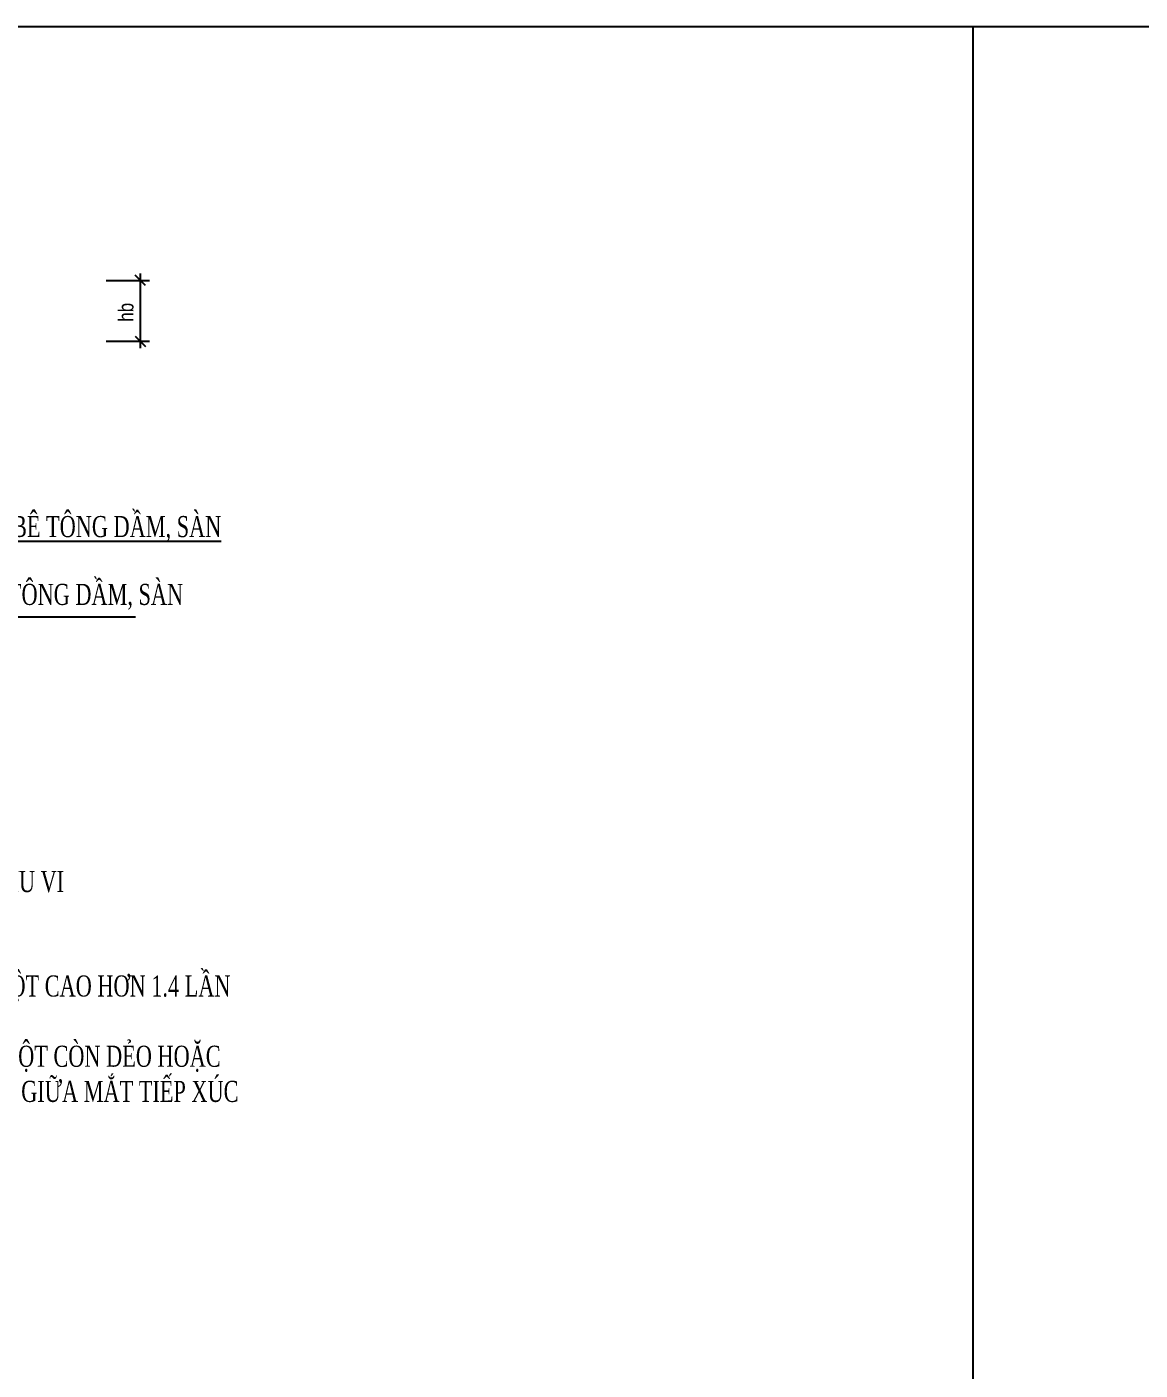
# Model space of a CAD drawing. Header units: millimetres. Extents: x -205508 to -110432, y 549193 to 571297.
# Drawn here: x -178414 to -174375, y 565681 to 570555 of the extents above; entities that cross this region are included whole.
import ezdxf

# ---------------------------------------------------------------- set-up
doc = ezdxf.new("R2010")
doc.units = ezdxf.units.MM
doc.header["$LTSCALE"] = 25
doc.header["$MEASUREMENT"] = 0
doc.header["$PDSIZE"] = 50
doc.layers.add('2', color=2, linetype='Continuous')
doc.layers.add('DCE_MCZiCZac', color=250, linetype='Continuous', lineweight=13)
doc.styles.add('Romans', font='romans.shx', dxfattribs={"width": 0.8, "bigfont": 'vns.shx'})
doc.styles.add('Simplex- GCC', font='arial.ttf', dxfattribs={"width": 0.8})
doc.styles.add('VNH', font='vntimeh.shx', dxfattribs={"width": 0.7, "bigfont": 'vns.shx'})
doc.dimstyles.new('1-1', dxfattribs={"dimtxt": 2.2, "dimasz": 1.5, "dimexe": 1, "dimexo": 0, "dimgap": 1.5, "dimtad": 1, "dimdec": 0, "dimdsep": 46, "dimtxsty": 'Romans', "dimblk1": 'ARCHTICK', "dimblk2": 'ARCHTICK', "dimsah": 1, "dimcen": 1.5, "dimdle": 1, "dimclrd": 9, "dimclre": 9, "dimclrt": 2, "dimadec": 0, "dimazin": 0, "dimtfac": 1, "dimtdec": 0, "dimtix": 1, "dimtmove": 0, "dimatfit": 3, "dimldrblk": 'ARCHTICK', "dimfxl": 1, "dimtolj": 1, "dimtzin": 0, "dimarcsym": 0})
doc.dimstyles.new('ISO-25', dxfattribs={"dimscale": 25, "dimtxt": 2.2, "dimasz": 1.5, "dimexe": 1.3, "dimexo": 1, "dimgap": 1, "dimtad": 1, "dimdec": 0, "dimtxsty": 'Simplex- GCC', "dimblk": 'OBLIQUE', "dimcen": 2.5, "dimdle": 1, "dimclrd": 8, "dimclre": 8, "dimclrt": 7, "dimadec": 0, "dimazin": 0, "dimtfac": 1, "dimtdec": 0, "dimtix": 1, "dimtmove": 0, "dimatfit": 3, "dimfxl": 5, "dimfxlon": 1, "dimarcsym": 0})

# ---------------------------------------------------------------- blocks, each defined once
blk = doc.blocks.new('_Oblique')
at = {"color": 4, "linetype": 'ByBlock', "lineweight": -2}
blk.add_line((-0.5, -0.5), (0.5, 0.5), dxfattribs=at)
blk = doc.blocks.new('*D648')
at = {"layer": 'DCE_MCZiCZac', "color": 8, "lineweight": -2, "ltscale": 20, "transparency": 16777216}
for p, q in [((-178002, 569389.6), (-178002, 569659.9)), ((-178127, 569634.9), (-177969.5, 569634.9)), ((-178127, 569414.6), (-177969.5, 569414.6))]:
    blk.add_line(p, q, dxfattribs=at)
at = {"layer": 'Defpoints', "color": 0, "ltscale": 20, "transparency": 16777216}
for p in [(-178257.4, 569634.9), (-178002, 569634.9), (-178257.4, 569414.6)]:
    blk.add_point(p, dxfattribs=at)
at = {"layer": 'DCE_MCZiCZac', "color": 8, "lineweight": -2, "ltscale": 20, "transparency": 16777216, "xscale": 37.5, "yscale": 37.5, "zscale": 37.5}
for p, rotation in [((-178002, 569634.9), 90), ((-178002, 569414.6), 270)]:
    blk.add_blockref('_Oblique', p, dxfattribs=dict(at, rotation=rotation))
at = {"layer": 'DCE_MCZiCZac', "color": 7, "ltscale": 20, "transparency": 16777216, "insert": (-178054.5, 569519.5), "char_height": 55, "attachment_point": 5, "rotation": 90, "style": 'Simplex- GCC'}
blk.add_mtext('hb', dxfattribs=at)
blk = doc.blocks.new('_ArchTick')
at = {"color": 0, "linetype": 'ByBlock', "const_width": 0.15}
blk.add_lwpolyline([(-0.5, -0.5), (0.5, 0.5)], dxfattribs=at)

msp = doc.modelspace()

# ---------------------------------------------------------------- linework, layer by layer
at = {"layer": 'Defpoints'}
msp.add_lwpolyline([(-170249.4, 570555.2), (-186159.5, 570555.2), (-186159.5, 558924.8), (-170249.4, 558924.8)], close=True, dxfattribs=at)
msp.add_lwpolyline([(-174981.8, 570555.2), (-174981.8, 558924.8)], dxfattribs=at)

# ---------------------------------------------------------------- texts
at = {"layer": '2', "style": 'VNH', "width": 0.7}
for s, p in [('bª t«ng dÇm, sµn', (-178606.6, 568457.6)), ('tèi thiÓu theo chu vi', (-179208.9, 567415.7))]:
    msp.add_text(s, height=76.491, dxfattribs=at).set_placement(p)
at = {"layer": '2', "char_height": 76.491, "attachment_point": 1, "style": 'VNH'}
for s, insert, width in [('{\\Lchi tiÕt dæ bª t«ng dÇm, sµn khi m¸c bª t«ng cét lín h¬n bª t«ng dÇm, sµn}', (-181040.2, 568780.2), 3436.033), ('1. chi tiÕt nµy chØ ®\xadîc ¸p dông khi cÊp Bª t«ng t\xadêng hay cét cao h¬n 1.4 lÇn\\P cÊp bª t«ng dÇm sµn,\\P2.cÊp BT thÊp h¬n cña dÇm sµn sÏ ®\xadîc ®æ khi bt t\xadêng hay cét cßn dÎo hoÆc \\Pvõa míi ®æ xong vµ ph¶i ®\xadîc ®Çm ®Ó ®¶m b¶o sù ®ång nhÊt gi÷a m¾t tiÕp xóc\\P gi÷a 2 cÊp Bt.', (-181166, 567113.2), 4551.213)]:
    msp.add_mtext(s, dxfattribs=dict(at, insert=insert, width=width))

# ---------------------------------------------------------------- dimensions: what is measured, and where the dimension line sits
at = {"layer": 'DCE_MCZiCZac', "ltscale": 20}
dim = msp.add_linear_dim(base=(-178002, 569634.9), p1=(-178257.4, 569414.6), p2=(-178257.4, 569634.9), angle=90, text='hb', dimstyle='ISO-25', dxfattribs=at)
dim.commit()
dim.dimension.update_dxf_attribs({"geometry": '*D648', "text_midpoint": (-178002, 569519.5), "dimtype": 161})

# ---------------------------------------------------------------- leaders
at = {"layer": '2'}
msp.add_leader([(-178719.9, 568036.9), (-178719.9, 568414.5), (-178020.3, 568414.5)], dimstyle='1-1', override={"dimgap": 1.5, "dimtad": 0, "dimfxl": 1.148294, "dimfxlon": 1, "dimtfill": 1, "dimarcsym": 2}, dxfattribs=at)

doc.saveas('drawing.dxf')
